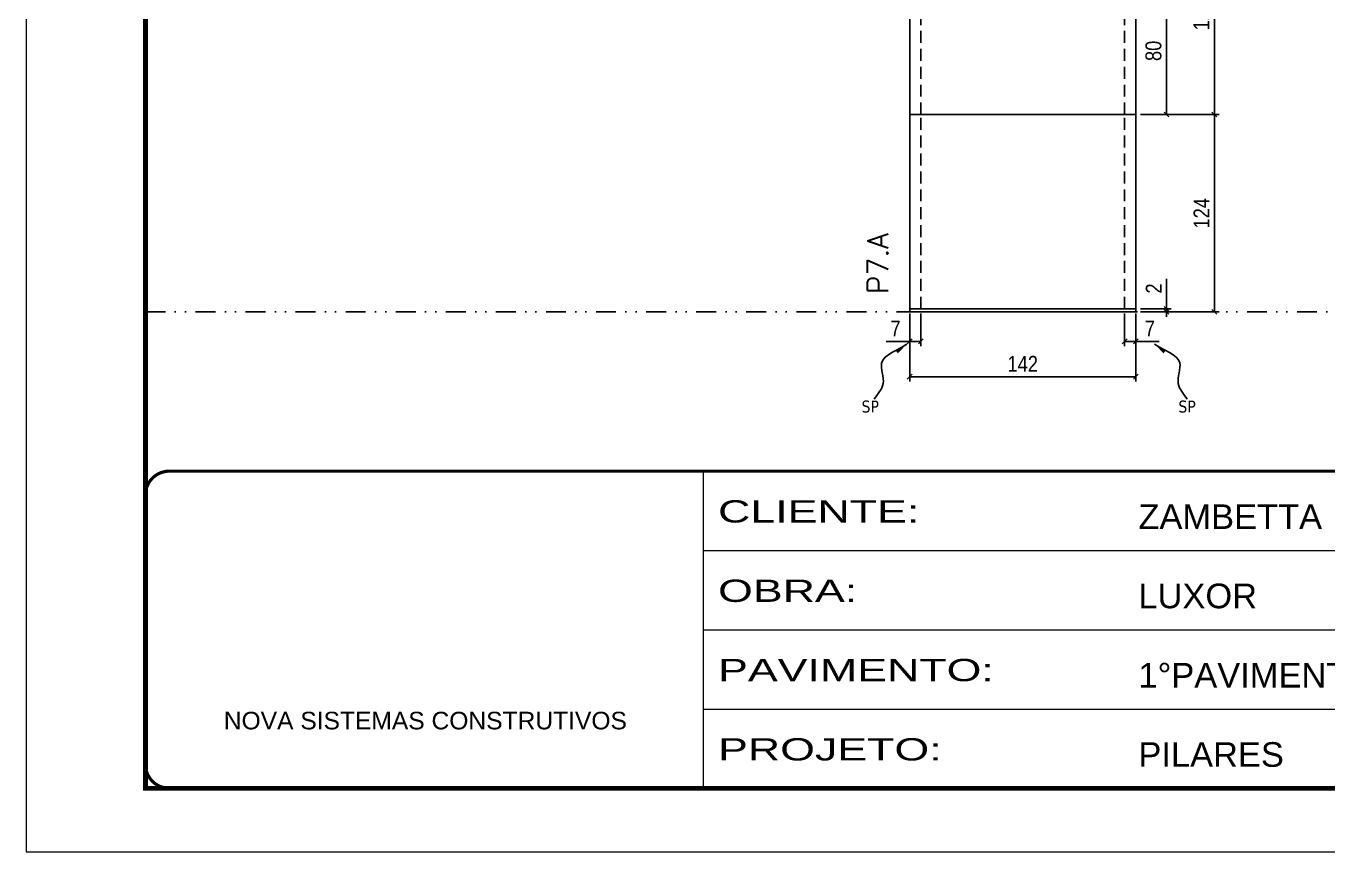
# Model space of a CAD drawing. Extents: x 14400 to 24104, y -21631 to 6985.
# Drawn here: x 16012 to 16830, y 2489 to 3008 of the extents above; entities that cross this region are included whole.
import ezdxf

# ---------------------------------------------------------------- set-up
doc = ezdxf.new("R2010")
doc.units = 0
for name, pattern in [('CONTINUO', [0]), ('DASHED', [0.75, 0.5, -0.25]), ('DIVIDE2', [0.625, 0.25, -0.125, 0, -0.125, 0, -0.125]), ('HIDDEN', [0.375, 0.25, -0.125])]:
    doc.linetypes.add(name, pattern=pattern)
for name, color, linetype in [('COTA', 241, 'Continuous'), ('Nível', 160, 'Continuous'), ('Painéis', 200, 'Continuous'), ('SARR_2.2x7', 40, 'Continuous'), ('texto', 7, 'Continuous')]:
    doc.layers.add(name, color=color, linetype=linetype)
for name, color, linetype, lineweight in [('Folhas', 255, 'Continuous', 9), ('SARRAFO DE PRESSAO', 251, 'DASHED', 9), ('Texto Seção', 7, 'Continuous', 15)]:
    doc.layers.add(name, color=color, linetype=linetype, lineweight=lineweight)
doc.styles.add('ARIAL', font='arial.ttf')
doc.styles.add('COTA TECNICA', font='techl___.ttf', dxfattribs={"height": 10})
doc.styles.add('COTA TECNICA-50', font='techl___.ttf', dxfattribs={"height": 10})
doc.styles.add('REGUA-120', font='ROMANS.shx', dxfattribs={"height": 15})
doc.styles.get("Standard").update_dxf_attribs({"font": 'arial.ttf'})
doc.styles.add('Tecnologia', font='')
doc.styles.get('Tecnologia').set_extended_font_data('Forgotten Futurist')
doc.dimstyles.new('COTA PAINEL-50', dxfattribs={"dimtxt": 10, "dimasz": 3, "dimexe": 3, "dimexo": 3, "dimgap": 3, "dimtad": 1, "dimdec": 1, "dimzin": 12, "dimdsep": 46, "dimtxsty": 'COTA TECNICA-50', "dimblk1": 'OBLIQUE', "dimblk2": 'OBLIQUE', "dimsah": 1, "dimcen": 0.9, "dimclrd": 4, "dimclre": 4, "dimclrt": 240, "dimadec": 1, "dimazin": 3, "dimtfac": 1, "dimtdec": 1, "dimtmove": 0, "dimatfit": 3, "dimfxl": 1, "dimtolj": 1, "dimtzin": 12, "dimarcsym": 0})
doc.dimstyles.new('PAINEL', dxfattribs={"dimtxt": 10, "dimasz": 3, "dimexe": 3, "dimexo": 3, "dimgap": 3, "dimtad": 1, "dimdec": 1, "dimzin": 12, "dimdsep": 46, "dimtxsty": 'COTA TECNICA', "dimblk1": 'OBLIQUE', "dimblk2": 'OBLIQUE', "dimsah": 1, "dimcen": 0.9, "dimclrd": 4, "dimclre": 4, "dimclrt": 240, "dimadec": 1, "dimazin": 3, "dimtfac": 1, "dimtdec": 1, "dimtmove": 0, "dimatfit": 3, "dimfxl": 1, "dimtolj": 1, "dimtzin": 12, "dimarcsym": 0})
doc.dimstyles.get("Standard").update_dxf_attribs({"dimtxt": 0.18, "dimasz": 0.18, "dimexe": 0.18, "dimexo": 0.0625, "dimgap": 0.09, "dimtad": 0, "dimtih": 1, "dimtoh": 1, "dimdec": 4, "dimzin": 0, "dimdsep": 46, "dimtxsty": 'Standard', "dimcen": 0.09, "dimadec": 0, "dimazin": 0, "dimtfac": 1, "dimtdec": 4, "dimtofl": 0, "dimtmove": 0, "dimatfit": 3, "dimfxl": 1, "dimtolj": 1, "dimtzin": 0, "dimarcsym": 0})

# ---------------------------------------------------------------- blocks, each defined once
blk = doc.blocks.new('9999999999')
at = {"color": 30, "linetype": 'CONTINUO'}
for p, q in [((98564.56, 34230.21), (98564.56, 34429.45)), ((98564.56, 34379.64), (99583.98, 34379.64)), ((98564.56, 34329.83), (99487.98, 34329.83)), ((98564.56, 34280.02), (99487.98, 34280.02))]:
    blk.add_line(p, q, dxfattribs=at)
at = {"color": 30, "linetype": 'CONTINUO', "const_width": 2}
blk.add_lwpolyline([(99583.98, 34230.21), (99583.98, 34414.45, 0.414214), (99568.98, 34429.45), (98228.98, 34429.45, 0.414214), (98213.98, 34414.45), (98213.98, 34245.21, 0.414214), (98228.98, 34230.21), (99583.98, 34230.21)], format="xyb", dxfattribs=at)
at = {"layer": 'Folhas'}
blk.add_lwpolyline([(98138.98, 34190.21), (99623.98, 34190.21), (99623.98, 35240.21), (98138.98, 35240.21)], close=True, dxfattribs=at)
at = {"layer": 'Folhas', "color": 30, "const_width": 3}
blk.add_lwpolyline([(98213.98, 34230.21), (99583.98, 34230.21), (99583.98, 35200.21), (98213.98, 35200.21)], close=True, dxfattribs=at)
at = {"color": 7, "linetype": 'Continuous', "ltscale": 5, "style": 'ARIAL'}
for s, height, p in [('ZAMBETTA', 15.483, (98837.68, 34393.13)), ('LUXOR', 15.483, (98837.68, 34343.32)), ('1°PAVIMENTO - 1°ETAPA', 15.4829, (98837.68, 34293.51)), ('NOVA SISTEMAS CONSTRUTIVOS', 11.0592, (98263.19, 34267.21)), ('PILARES', 15.483, (98837.68, 34243.7))]:
    blk.add_text(s, height=height, dxfattribs=at).set_placement(p)
at = {"layer": 'Folhas', "color": 7, "style": 'Tecnologia', "width": 1.5}
for s, p in [('CLIENTE:', (98573.65, 34397.17)), ('OBRA:', (98573.65, 34347.31)), ('PAVIMENTO:', (98573.65, 34297.5)), ('PROJETO:', (98573.65, 34247.69))]:
    blk.add_text(s, height=14, dxfattribs=at).set_placement(p)
blk = doc.blocks.new('_Oblique')
at = {"color": 0, "linetype": 'ByBlock', "lineweight": -2}
blk.add_line((-0.5, -0.5), (0.5, 0.5), dxfattribs=at)
blk = doc.blocks.new('*D954')
at = {"layer": 'COTA', "color": 4, "lineweight": -2, "transparency": 16777216}
for p, q in [((16567.01, 2827.29), (16567.01, 2784.61)), ((16709.01, 2827.29), (16709.01, 2784.61)), ((16709.01, 2787.61), (16567.01, 2787.61))]:
    blk.add_line(p, q, dxfattribs=at)
at = {"layer": 'Defpoints', "color": 0, "transparency": 16777216}
for p in [(16567.01, 2830.29), (16709.01, 2830.29), (16567.01, 2787.61)]:
    blk.add_point(p, dxfattribs=at)
at = {"layer": 'COTA', "color": 4, "lineweight": -2, "transparency": 16777216, "xscale": 3, "yscale": 3, "zscale": 3, "rotation": 180}
blk.add_blockref('_Oblique', (16567.01, 2787.61), dxfattribs=at)
at = {"layer": 'COTA', "color": 4, "lineweight": -2, "transparency": 16777216, "xscale": 3, "yscale": 3, "zscale": 3}
blk.add_blockref('_Oblique', (16709.01, 2787.61), dxfattribs=at)
at = {"layer": 'COTA', "color": 240, "transparency": 16777216, "insert": (16638.01, 2795.68), "char_height": 10, "attachment_point": 5, "style": 'COTA TECNICA'}
blk.add_mtext('\\A1;142', dxfattribs=at)
blk = doc.blocks.new('*D955')
at = {"layer": 'COTA', "color": 4, "lineweight": -2, "transparency": 16777216}
for p, q in [((16702.01, 2827.29), (16702.01, 2806.78)), ((16709.01, 2825.29), (16709.01, 2806.78)), ((16702.01, 2809.78), (16709.01, 2809.78)), ((16709.01, 2809.78), (16723.74, 2809.78))]:
    blk.add_line(p, q, dxfattribs=at)
at = {"layer": 'Defpoints', "color": 0, "transparency": 16777216}
for p in [(16702.01, 2830.29), (16709.01, 2828.29), (16709.01, 2809.78)]:
    blk.add_point(p, dxfattribs=at)
at = {"layer": 'COTA', "color": 4, "lineweight": -2, "transparency": 16777216, "xscale": 3, "yscale": 3, "zscale": 3, "rotation": 180}
blk.add_blockref('_Oblique', (16702.01, 2809.78), dxfattribs=at)
at = {"layer": 'COTA', "color": 4, "lineweight": -2, "transparency": 16777216, "xscale": 3, "yscale": 3, "zscale": 3}
blk.add_blockref('_Oblique', (16709.01, 2809.78), dxfattribs=at)
at = {"layer": 'COTA', "color": 240, "transparency": 16777216, "insert": (16717.87, 2817.85), "char_height": 10, "attachment_point": 5, "style": 'COTA TECNICA-50'}
blk.add_mtext('\\A1;7', dxfattribs=at)
blk = doc.blocks.new('*D956')
at = {"layer": 'COTA', "color": 4, "lineweight": -2, "transparency": 16777216}
for p, q in [((16567.01, 2825.29), (16567.01, 2806.78)), ((16574.01, 2827.29), (16574.01, 2806.78)), ((16567.01, 2809.78), (16552.28, 2809.78)), ((16574.01, 2809.78), (16567.01, 2809.78))]:
    blk.add_line(p, q, dxfattribs=at)
at = {"layer": 'Defpoints', "color": 0, "transparency": 16777216}
for p in [(16574.01, 2830.29), (16567.01, 2828.29), (16567.01, 2809.78)]:
    blk.add_point(p, dxfattribs=at)
at = {"layer": 'COTA', "color": 4, "lineweight": -2, "transparency": 16777216, "xscale": 3, "yscale": 3, "zscale": 3, "rotation": 180}
blk.add_blockref('_Oblique', (16567.01, 2809.78), dxfattribs=at)
at = {"layer": 'COTA', "color": 4, "lineweight": -2, "transparency": 16777216, "xscale": 3, "yscale": 3, "zscale": 3}
blk.add_blockref('_Oblique', (16574.01, 2809.78), dxfattribs=at)
at = {"layer": 'COTA', "color": 240, "transparency": 16777216, "insert": (16558.14, 2817.85), "char_height": 10, "attachment_point": 5, "style": 'COTA TECNICA-50'}
blk.add_mtext('\\A1;7', dxfattribs=at)
blk = doc.blocks.new('*D973')
at = {"layer": 'COTA', "color": 4, "linetype": 'ByBlock', "lineweight": -2, "transparency": 16777216}
for p, q in [((16712.01, 2952.29), (16761.37, 2952.29)), ((16758.37, 2828.29), (16758.37, 2952.29)), ((16712.01, 2828.29), (16761.37, 2828.29))]:
    blk.add_line(p, q, dxfattribs=at)
at = {"layer": 'Defpoints', "color": 0, "linetype": 'ByBlock', "transparency": 16777216}
for p in [(16709.01, 2952.29), (16758.37, 2952.29), (16709.01, 2828.29)]:
    blk.add_point(p, dxfattribs=at)
at = {"layer": 'COTA', "color": 4, "linetype": 'ByBlock', "lineweight": -2, "transparency": 16777216, "xscale": 3, "yscale": 3, "zscale": 3}
for p, rotation in [((16758.37, 2952.29), 90), ((16758.37, 2828.29), 270)]:
    blk.add_blockref('_Oblique', p, dxfattribs=dict(at, rotation=rotation))
at = {"layer": 'COTA', "color": 240, "linetype": 'ByBlock', "transparency": 16777216, "insert": (16750.3, 2890.29), "char_height": 10, "attachment_point": 5, "rotation": 90, "style": 'COTA TECNICA'}
blk.add_mtext('\\A1;124', dxfattribs=at)
blk = doc.blocks.new('*D957')
at = {"layer": 'COTA', "color": 4, "lineweight": -2, "transparency": 16777216}
for p, q in [((16728.26, 2830.29), (16728.26, 2849.09)), ((16712.01, 2830.29), (16731.26, 2830.29)), ((16728.26, 2828.29), (16728.26, 2830.29)), ((16712.01, 2828.29), (16731.26, 2828.29)), ((16728.26, 2828.29), (16728.26, 2825.29))]:
    blk.add_line(p, q, dxfattribs=at)
at = {"layer": 'Defpoints', "color": 0, "transparency": 16777216}
for p in [(16709.01, 2830.29), (16709.01, 2828.29), (16728.26, 2828.29)]:
    blk.add_point(p, dxfattribs=at)
at = {"layer": 'COTA', "color": 4, "lineweight": -2, "transparency": 16777216, "xscale": 3, "yscale": 3, "zscale": 3}
for p, rotation in [((16728.26, 2830.29), 270), ((16728.26, 2828.29), 90)]:
    blk.add_blockref('_Oblique', p, dxfattribs=dict(at, rotation=rotation))
at = {"layer": 'COTA', "color": 240, "transparency": 16777216, "insert": (16720.26, 2843.03), "char_height": 10, "attachment_point": 5, "rotation": 90, "style": 'COTA TECNICA-50'}
blk.add_mtext('\\A1;2', dxfattribs=at)
blk = doc.blocks.new('*D974')
at = {"layer": 'COTA', "color": 4, "linetype": 'ByBlock', "lineweight": -2, "transparency": 16777216}
for p, q in [((16712.01, 2952.29), (16761.37, 2952.29)), ((16758.37, 2828.29), (16758.37, 2952.29)), ((16712.01, 2828.29), (16761.37, 2828.29))]:
    blk.add_line(p, q, dxfattribs=at)
at = {"layer": 'Defpoints', "color": 0, "linetype": 'ByBlock', "transparency": 16777216}
for p in [(16709.01, 2952.29), (16758.37, 2952.29), (16709.01, 2828.29)]:
    blk.add_point(p, dxfattribs=at)
at = {"layer": 'COTA', "color": 4, "linetype": 'ByBlock', "lineweight": -2, "transparency": 16777216, "xscale": 3, "yscale": 3, "zscale": 3}
for p, rotation in [((16758.37, 2952.29), 90), ((16758.37, 2828.29), 270)]:
    blk.add_blockref('_Oblique', p, dxfattribs=dict(at, rotation=rotation))
at = {"layer": 'COTA', "color": 240, "linetype": 'ByBlock', "transparency": 16777216, "insert": (16750.3, 2890.29), "char_height": 10, "attachment_point": 5, "rotation": 90, "style": 'COTA TECNICA'}
blk.add_mtext('\\A1;124', dxfattribs=at)
blk = doc.blocks.new('*D970')
at = {"layer": 'COTA', "color": 4, "lineweight": -2, "transparency": 16777216}
for p, q in [((16712.01, 3077.29), (16761.37, 3077.29)), ((16758.37, 2952.29), (16758.37, 3077.29)), ((16712.01, 2952.29), (16761.37, 2952.29))]:
    blk.add_line(p, q, dxfattribs=at)
at = {"layer": 'Defpoints', "color": 0, "transparency": 16777216}
for p in [(16709.01, 3077.29), (16758.37, 3077.29), (16709.01, 2952.29)]:
    blk.add_point(p, dxfattribs=at)
at = {"layer": 'COTA', "color": 4, "lineweight": -2, "transparency": 16777216, "xscale": 3, "yscale": 3, "zscale": 3}
for p, rotation in [((16758.37, 3077.29), 90), ((16758.37, 2952.29), 270)]:
    blk.add_blockref('_Oblique', p, dxfattribs=dict(at, rotation=rotation))
at = {"layer": 'COTA', "color": 240, "transparency": 16777216, "insert": (16750.26, 3014.79), "char_height": 10, "attachment_point": 5, "rotation": 90, "style": 'COTA TECNICA'}
blk.add_mtext('\\A1;125', dxfattribs=at)
blk = doc.blocks.new('*D971')
at = {"layer": 'COTA', "color": 4, "lineweight": -2, "transparency": 16777216}
for p, q in [((16712.01, 3032.29), (16731.26, 3032.29)), ((16728.26, 2952.29), (16728.26, 3032.29)), ((16712.01, 2952.29), (16731.26, 2952.29))]:
    blk.add_line(p, q, dxfattribs=at)
at = {"layer": 'Defpoints', "color": 0, "transparency": 16777216}
for p in [(16709.01, 3032.29), (16728.26, 3032.29), (16709.01, 2952.29)]:
    blk.add_point(p, dxfattribs=at)
at = {"layer": 'COTA', "color": 4, "lineweight": -2, "transparency": 16777216, "xscale": 3, "yscale": 3, "zscale": 3}
for p, rotation in [((16728.26, 3032.29), 90), ((16728.26, 2952.29), 270)]:
    blk.add_blockref('_Oblique', p, dxfattribs=dict(at, rotation=rotation))
at = {"layer": 'COTA', "color": 240, "transparency": 16777216, "insert": (16720.14, 2992.29), "char_height": 10, "attachment_point": 5, "rotation": 90, "style": 'COTA TECNICA'}
blk.add_mtext('\\A1;80', dxfattribs=at)

msp = doc.modelspace()

# ---------------------------------------------------------------- linework, layer by layer
at = {"layer": 'Nível', "color": 4, "linetype": 'DIVIDE2', "ltscale": 50}
msp.add_line((16086.97, 2828.29), (17456.97, 2828.29), dxfattribs=at)
at = {"layer": 'Painéis'}
for p, q in [((16567.01, 3077.29), (16567.01, 2830.29)), ((16709.01, 2830.29), (16709.01, 3077.29)), ((16709.01, 2952.29), (16567.01, 2952.29)), ((16567.01, 2830.29), (16709.01, 2830.29))]:
    msp.add_line(p, q, dxfattribs=at)
msp.add_lwpolyline([(16709.01, 2830.29), (16567.01, 2830.29), (16567.01, 2828.29), (16709.01, 2828.29)], close=True, dxfattribs=at)
at = {"layer": 'SARR_2.2x7', "linetype": 'HIDDEN', "ltscale": 30}
for p, q in [((16574.01, 2952.29), (16574.01, 3077.29)), ((16702.01, 2952.29), (16702.01, 3077.29)), ((16574.01, 2830.29), (16574.01, 2952.29)), ((16702.01, 2830.29), (16702.01, 2952.29))]:
    msp.add_line(p, q, dxfattribs=at)

# ---------------------------------------------------------------- block references
at = {"layer": 'SARRAFO DE PRESSAO', "color": 6, "linetype": 'ByBlock'}
msp.add_blockref('9999999999', (-82127.01, -31701.2), dxfattribs=at)

# ---------------------------------------------------------------- texts
at = {"layer": 'texto', "color": 0, "char_height": 7.5, "attachment_point": 5}
for insert in [(16542.23, 2768.79), (16741.25, 2768.79)]:
    msp.add_mtext('{\\fTahoma|b0|i0|c0|p34;\\C4;SP}', dxfattribs=dict(at, insert=insert))
at = {"layer": 'Texto Seção', "insert": (16553.54, 2839.54), "char_height": 13, "width": 285.3299, "attachment_point": 7, "rotation": 90, "style": 'REGUA-120'}
msp.add_mtext('\\pt26;P7.A', dxfattribs=at)

# ---------------------------------------------------------------- dimensions: what is measured, and where the dimension line sits
at = {"layer": 'COTA'}
for base, p1, p2, angle, dimstyle, picture, middle in [((16758.37, 3077.29), (16709.01, 2952.29), (16709.01, 3077.29), 90, 'PAINEL', '*D970', (16750.26, 3014.79)), ((16728.26, 3032.29), (16709.01, 2952.29), (16709.01, 3032.29), 90, 'PAINEL', '*D971', (16720.14, 2992.29)), ((16567.01, 2809.78), (16574.01, 2830.29), (16567.01, 2828.29), 180, 'COTA PAINEL-50', '*D956', (16558.14, 2817.85))]:
    dim = msp.add_linear_dim(base=base, p1=p1, p2=p2, angle=angle, dimstyle=dimstyle, dxfattribs=at)
    dim.commit()
    dim.dimension.update_dxf_attribs({"geometry": picture, "text_midpoint": middle})
at = {"layer": 'COTA', "linetype": 'ByBlock'}
for picture in ['*D973', '*D974']:
    dim = msp.add_aligned_dim(p1=(16709.01, 2828.29), p2=(16709.01, 2952.29), distance=-49.37, dimstyle='PAINEL', dxfattribs=at)
    dim.commit()
    dim.dimension.update_dxf_attribs({"geometry": picture, "text_midpoint": (16750.3, 2890.29)})
at = {"layer": 'COTA'}
dim = msp.add_linear_dim(base=(16728.26, 2828.29), p1=(16709.01, 2830.29), p2=(16709.01, 2828.29), angle=90, dimstyle='COTA PAINEL-50', dxfattribs=at)
dim.commit()
dim.dimension.update_dxf_attribs({"geometry": '*D957', "text_midpoint": (16728.26, 2843.03), "dimtype": 160})
dim = msp.add_linear_dim(base=(16567.01, 2787.61), p1=(16709.01, 2830.29), p2=(16567.01, 2830.29), angle=180, dimstyle='PAINEL', override={"dimarcsym": 2}, dxfattribs=at)
dim.commit()
dim.dimension.update_dxf_attribs({"geometry": '*D954', "text_midpoint": (16638.01, 2795.68)})
dim = msp.add_linear_dim(base=(16709.01, 2809.78), p1=(16702.01, 2830.29), p2=(16709.01, 2828.29), dimstyle='COTA PAINEL-50', dxfattribs=at)
dim.commit()
dim.dimension.update_dxf_attribs({"geometry": '*D955', "text_midpoint": (16717.87, 2817.85)})

# ---------------------------------------------------------------- leaders
at = {"layer": 'COTA', "path_type": 1}
for points in [[(16565.18, 2808.1), (16549.39, 2796.27), (16550.32, 2783.26), (16544.76, 2773.48)], [(16720.83, 2808.1), (16736.62, 2796.27), (16735.7, 2783.26), (16741.25, 2773.48)]]:
    msp.add_leader(points, dimstyle='Standard', override={"dimasz": 8}, dxfattribs=at)

doc.saveas('drawing.dxf')
